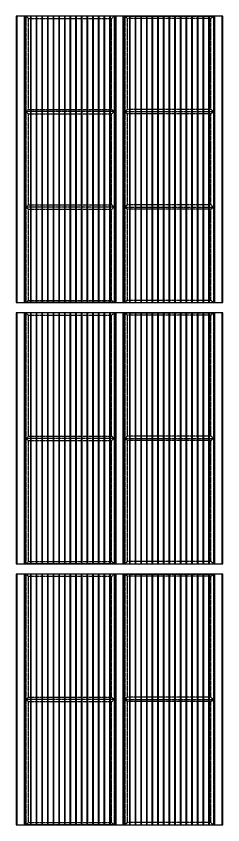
# Model space of a CAD drawing. Header units: millimetres. Extents: x 3774 to 718460, y -768339 to 192544.
# Drawn here: x 306313 to 308687, y -725257 to -715967 of the extents above; entities that cross this region are included whole.
import ezdxf

# ---------------------------------------------------------------- set-up
doc = ezdxf.new("R2010")
doc.units = ezdxf.units.MM
doc.set_wipeout_variables(frame=1)
doc.linetypes.add('TA_HL_001.00000', pattern=[6.5, 3.55, -2.95])
for name, color, linetype in [('010 - ASPG_EXTR_MAIN_COLOR_2', 7, 'Continuous'), ('010 - ASPG_EXTR_WIPEOUT_', 7, 'Continuous'), ('010 - ASPG_FRAMING_MAIN_COLOR_1', 7, 'Continuous'), ('010 - ASPG_FRAMING_SUB_COLOR_2', 7, 'Continuous'), ('010 - ASPG_FRAMING_SUB_COLOR_3', 7, 'Continuous')]:
    doc.layers.add(name, color=color, linetype=linetype)

# ---------------------------------------------------------------- blocks, each defined once
blk = doc.blocks.new('*U8291')
at = {"layer": '010 - ASPG_FRAMING_SUB_COLOR_3', "color": 7, "linetype": 'ByBlock'}
for points in [[(0, 0), (0, 1017), (25, 987), (25, 30), (0, 0)], [(1440, 1017), (0, 1017), (25, 987), (1415, 987)], [(1440, 0), (1440, 1017), (1415, 987), (1415, 30), (1440, 0)], [(25, 30), (1415, 30), (1440, 0), (0, 0), (25, 30)]]:
    blk.add_lwpolyline(points, close=True, dxfattribs=at)
blk = doc.blocks.new('*U8290')
at = {"layer": '010 - ASPG_FRAMING_SUB_COLOR_3', "color": 7, "linetype": 'ByBlock'}
for points in [[(0, 0), (0, 1020.3), (25, 990.3), (25, 30), (0, 0)], [(1440, 1020.3), (0, 1020.3), (25, 990.3), (1415, 990.3)], [(1440, 0), (1440, 1020.3), (1415, 990.3), (1415, 30), (1440, 0)], [(25, 30), (1415, 30), (1440, 0), (0, 0), (25, 30)]]:
    blk.add_lwpolyline(points, close=True, dxfattribs=at)
blk = doc.blocks.new('*U8283')
at = {"color": 7}
blk.add_wipeout([(50, 0), (1087, 0), (1087, 2880), (50, 2880)], dxfattribs=at).dxf.layer = '010 - ASPG_EXTR_WIPEOUT_'
at = {"layer": '010 - ASPG_EXTR_MAIN_COLOR_2', "color": 7}
for points in [[(113.3, 0), (123.5, 0), (123.5, 2880), (113.3, 2880)], [(178.3, 0), (188.5, 0), (188.5, 2880), (178.3, 2880)], [(243.3, 0), (253.5, 0), (253.5, 2880), (243.3, 2880)], [(308.3, 0), (318.5, 0), (318.5, 2880), (308.3, 2880)], [(373.3, 0), (383.5, 0), (383.5, 2880), (373.3, 2880)], [(438.3, 0), (448.5, 0), (448.5, 2880), (438.3, 2880)], [(503.3, 0), (513.5, 0), (513.5, 2880), (503.3, 2880)], [(568.3, 0), (578.5, 0), (578.5, 2880), (568.3, 2880)], [(633.3, 0), (643.5, 0), (643.5, 2880), (633.3, 2880)], [(698.3, 0), (708.5, 0), (708.5, 2880), (698.3, 2880)], [(763.3, 0), (773.5, 0), (773.5, 2880), (763.3, 2880)], [(828.3, 0), (838.5, 0), (838.5, 2880), (828.3, 2880)], [(893.3, 0), (903.5, 0), (903.5, 2880), (893.3, 2880)], [(958.3, 0), (968.5, 0), (968.5, 2880), (958.3, 2880)], [(1023.3, 0), (1033.5, 0), (1033.5, 2880), (1023.3, 2880)]]:
    blk.add_lwpolyline(points, close=True, dxfattribs=at)
at = {"layer": '010 - ASPG_FRAMING_SUB_COLOR_2', "color": 7}
blk.add_lwpolyline([(50, 0), (1087, 0), (1087, 2880), (50, 2880)], close=True, dxfattribs=at)
at = {"color": 7}
for points in [[(-50, 0), (50, 0), (50, 2880), (-50, 2880)], [(1087, 0), (1187, 0), (1187, 2880), (1087, 2880)]]:
    blk.add_wipeout(points, dxfattribs=at).dxf.layer = '010 - ASPG_EXTR_WIPEOUT_'
at = {"layer": '010 - ASPG_FRAMING_MAIN_COLOR_1', "color": 7}
for points in [[(-50, 0), (-40, 0), (-40, 2880), (-50, 2880)], [(40, 0), (50, 0), (50, 2880), (40, 2880)], [(1087, 0), (1097, 0), (1097, 2880), (1087, 2880)], [(1177, 0), (1187, 0), (1187, 2880), (1177, 2880)]]:
    blk.add_lwpolyline(points, close=True, dxfattribs=at)
at = {"layer": '010 - ASPG_FRAMING_SUB_COLOR_2', "color": 7}
for points in [[(-50, 0), (50, 0), (50, 2880), (-50, 2880)], [(1087, 0), (1187, 0), (1187, 2880), (1087, 2880)]]:
    blk.add_lwpolyline(points, close=True, dxfattribs=at)
blk = doc.blocks.new('*U8285')
at = {"color": 7}
blk.add_wipeout([(50, 0), (1087, 0), (1087, 2880), (50, 2880)], dxfattribs=at).dxf.layer = '010 - ASPG_EXTR_WIPEOUT_'
at = {"layer": '010 - ASPG_EXTR_MAIN_COLOR_2', "color": 7}
for points in [[(113.3, 0), (123.5, 0), (123.5, 2880), (113.3, 2880)], [(178.3, 0), (188.5, 0), (188.5, 2880), (178.3, 2880)], [(243.3, 0), (253.5, 0), (253.5, 2880), (243.3, 2880)], [(308.3, 0), (318.5, 0), (318.5, 2880), (308.3, 2880)], [(373.3, 0), (383.5, 0), (383.5, 2880), (373.3, 2880)], [(438.3, 0), (448.5, 0), (448.5, 2880), (438.3, 2880)], [(503.3, 0), (513.5, 0), (513.5, 2880), (503.3, 2880)], [(568.3, 0), (578.5, 0), (578.5, 2880), (568.3, 2880)], [(633.3, 0), (643.5, 0), (643.5, 2880), (633.3, 2880)], [(698.3, 0), (708.5, 0), (708.5, 2880), (698.3, 2880)], [(763.3, 0), (773.5, 0), (773.5, 2880), (763.3, 2880)], [(828.3, 0), (838.5, 0), (838.5, 2880), (828.3, 2880)], [(893.3, 0), (903.5, 0), (903.5, 2880), (893.3, 2880)], [(958.3, 0), (968.5, 0), (968.5, 2880), (958.3, 2880)], [(1023.3, 0), (1033.5, 0), (1033.5, 2880), (1023.3, 2880)]]:
    blk.add_lwpolyline(points, close=True, dxfattribs=at)
at = {"layer": '010 - ASPG_FRAMING_SUB_COLOR_2', "color": 7}
blk.add_lwpolyline([(50, 0), (1087, 0), (1087, 2880), (50, 2880)], close=True, dxfattribs=at)
at = {"color": 7}
for points in [[(-50, 0), (50, 0), (50, 2880), (-50, 2880)], [(1087, 0), (1187, 0), (1187, 2880), (1087, 2880)]]:
    blk.add_wipeout(points, dxfattribs=at).dxf.layer = '010 - ASPG_EXTR_WIPEOUT_'
at = {"layer": '010 - ASPG_FRAMING_MAIN_COLOR_1', "color": 7}
for points in [[(-50, 0), (-40, 0), (-40, 2880), (-50, 2880)], [(40, 0), (50, 0), (50, 2880), (40, 2880)], [(1087, 0), (1097, 0), (1097, 2880), (1087, 2880)], [(1177, 0), (1187, 0), (1187, 2880), (1177, 2880)]]:
    blk.add_lwpolyline(points, close=True, dxfattribs=at)
at = {"layer": '010 - ASPG_FRAMING_SUB_COLOR_2', "color": 7}
for points in [[(-50, 0), (50, 0), (50, 2880), (-50, 2880)], [(1087, 0), (1187, 0), (1187, 2880), (1087, 2880)]]:
    blk.add_lwpolyline(points, close=True, dxfattribs=at)
blk = doc.blocks.new('*U8284')
at = {"color": 7}
blk.add_wipeout([(50, 0), (1087, 0), (1087, 2880), (50, 2880)], dxfattribs=at).dxf.layer = '010 - ASPG_EXTR_WIPEOUT_'
at = {"layer": '010 - ASPG_EXTR_MAIN_COLOR_2', "color": 7}
for points in [[(113.3, 0), (123.5, 0), (123.5, 2880), (113.3, 2880)], [(178.3, 0), (188.5, 0), (188.5, 2880), (178.3, 2880)], [(243.3, 0), (253.5, 0), (253.5, 2880), (243.3, 2880)], [(308.3, 0), (318.5, 0), (318.5, 2880), (308.3, 2880)], [(373.3, 0), (383.5, 0), (383.5, 2880), (373.3, 2880)], [(438.3, 0), (448.5, 0), (448.5, 2880), (438.3, 2880)], [(503.3, 0), (513.5, 0), (513.5, 2880), (503.3, 2880)], [(568.3, 0), (578.5, 0), (578.5, 2880), (568.3, 2880)], [(633.3, 0), (643.5, 0), (643.5, 2880), (633.3, 2880)], [(698.3, 0), (708.5, 0), (708.5, 2880), (698.3, 2880)], [(763.3, 0), (773.5, 0), (773.5, 2880), (763.3, 2880)], [(828.3, 0), (838.5, 0), (838.5, 2880), (828.3, 2880)], [(893.3, 0), (903.5, 0), (903.5, 2880), (893.3, 2880)], [(958.3, 0), (968.5, 0), (968.5, 2880), (958.3, 2880)], [(1023.3, 0), (1033.5, 0), (1033.5, 2880), (1023.3, 2880)]]:
    blk.add_lwpolyline(points, close=True, dxfattribs=at)
at = {"layer": '010 - ASPG_FRAMING_SUB_COLOR_2', "color": 7}
blk.add_lwpolyline([(50, 0), (1087, 0), (1087, 2880), (50, 2880)], close=True, dxfattribs=at)
at = {"color": 7}
for points in [[(-50, 0), (50, 0), (50, 2880), (-50, 2880)], [(1087, 0), (1187, 0), (1187, 2880), (1087, 2880)]]:
    blk.add_wipeout(points, dxfattribs=at).dxf.layer = '010 - ASPG_EXTR_WIPEOUT_'
at = {"layer": '010 - ASPG_FRAMING_MAIN_COLOR_1', "color": 7}
for points in [[(-50, 0), (-40, 0), (-40, 2880), (-50, 2880)], [(40, 0), (50, 0), (50, 2880), (40, 2880)], [(1087, 0), (1097, 0), (1097, 2880), (1087, 2880)], [(1177, 0), (1187, 0), (1187, 2880), (1177, 2880)]]:
    blk.add_lwpolyline(points, close=True, dxfattribs=at)
at = {"layer": '010 - ASPG_FRAMING_SUB_COLOR_2', "color": 7}
for points in [[(-50, 0), (50, 0), (50, 2880), (-50, 2880)], [(1087, 0), (1187, 0), (1187, 2880), (1087, 2880)]]:
    blk.add_lwpolyline(points, close=True, dxfattribs=at)
blk = doc.blocks.new('*U8286')
at = {"color": 7}
blk.add_wipeout([(50, 0), (1087, 0), (1087, 3290), (50, 3290)], dxfattribs=at).dxf.layer = '010 - ASPG_EXTR_WIPEOUT_'
at = {"layer": '010 - ASPG_EXTR_MAIN_COLOR_2', "color": 7}
for points in [[(113.3, 0), (123.5, 0), (123.5, 3290), (113.3, 3290)], [(178.3, 0), (188.5, 0), (188.5, 3290), (178.3, 3290)], [(243.3, 0), (253.5, 0), (253.5, 3290), (243.3, 3290)], [(308.3, 0), (318.5, 0), (318.5, 3290), (308.3, 3290)], [(373.3, 0), (383.5, 0), (383.5, 3290), (373.3, 3290)], [(438.3, 0), (448.5, 0), (448.5, 3290), (438.3, 3290)], [(503.3, 0), (513.5, 0), (513.5, 3290), (503.3, 3290)], [(568.3, 0), (578.5, 0), (578.5, 3290), (568.3, 3290)], [(633.3, 0), (643.5, 0), (643.5, 3290), (633.3, 3290)], [(698.3, 0), (708.5, 0), (708.5, 3290), (698.3, 3290)], [(763.3, 0), (773.5, 0), (773.5, 3290), (763.3, 3290)], [(828.3, 0), (838.5, 0), (838.5, 3290), (828.3, 3290)], [(893.3, 0), (903.5, 0), (903.5, 3290), (893.3, 3290)], [(958.3, 0), (968.5, 0), (968.5, 3290), (958.3, 3290)], [(1023.3, 0), (1033.5, 0), (1033.5, 3290), (1023.3, 3290)]]:
    blk.add_lwpolyline(points, close=True, dxfattribs=at)
at = {"layer": '010 - ASPG_FRAMING_SUB_COLOR_2', "color": 7}
blk.add_lwpolyline([(50, 0), (1087, 0), (1087, 3290), (50, 3290)], close=True, dxfattribs=at)
at = {"color": 7}
for points in [[(-50, 0), (50, 0), (50, 3290), (-50, 3290)], [(1087, 0), (1187, 0), (1187, 3290), (1087, 3290)]]:
    blk.add_wipeout(points, dxfattribs=at).dxf.layer = '010 - ASPG_EXTR_WIPEOUT_'
at = {"layer": '010 - ASPG_FRAMING_MAIN_COLOR_1', "color": 7}
for points in [[(-50, 0), (-40, 0), (-40, 3290), (-50, 3290)], [(40, 0), (50, 0), (50, 3290), (40, 3290)], [(1087, 0), (1097, 0), (1097, 3290), (1087, 3290)], [(1177, 0), (1187, 0), (1187, 3290), (1177, 3290)]]:
    blk.add_lwpolyline(points, close=True, dxfattribs=at)
at = {"layer": '010 - ASPG_FRAMING_SUB_COLOR_2', "color": 7}
for points in [[(-50, 0), (50, 0), (50, 3290), (-50, 3290)], [(1087, 0), (1187, 0), (1187, 3290), (1087, 3290)]]:
    blk.add_lwpolyline(points, close=True, dxfattribs=at)
blk = doc.blocks.new('*U8287')
at = {"color": 7}
blk.add_wipeout([(50, 0), (1087, 0), (1087, 3290), (50, 3290)], dxfattribs=at).dxf.layer = '010 - ASPG_EXTR_WIPEOUT_'
at = {"layer": '010 - ASPG_EXTR_MAIN_COLOR_2', "color": 7}
for points in [[(113.3, 0), (123.5, 0), (123.5, 3290), (113.3, 3290)], [(178.3, 0), (188.5, 0), (188.5, 3290), (178.3, 3290)], [(243.3, 0), (253.5, 0), (253.5, 3290), (243.3, 3290)], [(308.3, 0), (318.5, 0), (318.5, 3290), (308.3, 3290)], [(373.3, 0), (383.5, 0), (383.5, 3290), (373.3, 3290)], [(438.3, 0), (448.5, 0), (448.5, 3290), (438.3, 3290)], [(503.3, 0), (513.5, 0), (513.5, 3290), (503.3, 3290)], [(568.3, 0), (578.5, 0), (578.5, 3290), (568.3, 3290)], [(633.3, 0), (643.5, 0), (643.5, 3290), (633.3, 3290)], [(698.3, 0), (708.5, 0), (708.5, 3290), (698.3, 3290)], [(763.3, 0), (773.5, 0), (773.5, 3290), (763.3, 3290)], [(828.3, 0), (838.5, 0), (838.5, 3290), (828.3, 3290)], [(893.3, 0), (903.5, 0), (903.5, 3290), (893.3, 3290)], [(958.3, 0), (968.5, 0), (968.5, 3290), (958.3, 3290)], [(1023.3, 0), (1033.5, 0), (1033.5, 3290), (1023.3, 3290)]]:
    blk.add_lwpolyline(points, close=True, dxfattribs=at)
at = {"layer": '010 - ASPG_FRAMING_SUB_COLOR_2', "color": 7}
blk.add_lwpolyline([(50, 0), (1087, 0), (1087, 3290), (50, 3290)], close=True, dxfattribs=at)
at = {"color": 7}
for points in [[(-50, 0), (50, 0), (50, 3290), (-50, 3290)], [(1087, 0), (1187, 0), (1187, 3290), (1087, 3290)]]:
    blk.add_wipeout(points, dxfattribs=at).dxf.layer = '010 - ASPG_EXTR_WIPEOUT_'
at = {"layer": '010 - ASPG_FRAMING_MAIN_COLOR_1', "color": 7}
for points in [[(-50, 0), (-40, 0), (-40, 3290), (-50, 3290)], [(40, 0), (50, 0), (50, 3290), (40, 3290)], [(1087, 0), (1097, 0), (1097, 3290), (1087, 3290)], [(1177, 0), (1187, 0), (1187, 3290), (1177, 3290)]]:
    blk.add_lwpolyline(points, close=True, dxfattribs=at)
at = {"layer": '010 - ASPG_FRAMING_SUB_COLOR_2', "color": 7}
for points in [[(-50, 0), (50, 0), (50, 3290), (-50, 3290)], [(1087, 0), (1187, 0), (1187, 3290), (1087, 3290)]]:
    blk.add_lwpolyline(points, close=True, dxfattribs=at)
blk = doc.blocks.new('*U8288')
at = {"layer": '010 - ASPG_FRAMING_SUB_COLOR_3', "color": 7, "linetype": 'ByBlock'}
for points in [[(0, 0), (0, 1017), (25, 987), (25, 30), (0, 0)], [(1096.7, 1017), (0, 1017), (25, 987), (1071.7, 987)], [(1096.7, 0), (1096.7, 1017), (1071.7, 987), (1071.7, 30), (1096.7, 0)], [(25, 30), (1071.7, 30), (1096.7, 0), (0, 0), (25, 30)]]:
    blk.add_lwpolyline(points, close=True, dxfattribs=at)
blk = doc.blocks.new('*U8289')
at = {"layer": '010 - ASPG_FRAMING_SUB_COLOR_3', "color": 7, "linetype": 'ByBlock'}
for points in [[(0, 0), (0, 1020.3), (25, 990.3), (25, 30), (0, 0)], [(1096.7, 1020.3), (0, 1020.3), (25, 990.3), (1071.7, 990.3)], [(1096.7, 0), (1096.7, 1020.3), (1071.7, 990.3), (1071.7, 30), (1096.7, 0)], [(25, 30), (1071.7, 30), (1096.7, 0), (0, 0), (25, 30)]]:
    blk.add_lwpolyline(points, close=True, dxfattribs=at)

msp = doc.modelspace()

# ---------------------------------------------------------------- block references
at = {"color": 7}
for name, p in [('*U8286', (306363.097, -719256.64)), ('*U8284', (306363.097, -722256.64))]:
    msp.add_blockref(name, p, dxfattribs=at)
at = {"color": 7, "linetype": 'TA_HL_001.00000', "rotation": 89.99999999999994}
msp.add_blockref('*U8291', (307440.097, -725256.64), dxfattribs=at)
at = {"color": 7, "linetype": 'TA_HL_001.00000', "xscale": -1, "rotation": 270.0000000000001}
msp.add_blockref('*U8290', (307560.097, -725256.64), dxfattribs=at)

# ---------------------------------------------------------------- next in the draw order: block references
at = {"color": 7}
for name, p in [('*U8287', (307500.097, -719256.64)), ('*U8285', (307500.097, -722256.64)), ('*U8283', (306363.097, -725256.64))]:
    msp.add_blockref(name, p, dxfattribs=at)

# ---------------------------------------------------------------- next in the draw order: block references
at = {"color": 7, "linetype": 'TA_HL_001.00000', "rotation": 89.99999999999994}
for name, p in [('*U8288', (307440.097, -717063.306)), ('*U8288', (307440.097, -718159.973)), ('*U8288', (307440.097, -719256.64)), ('*U8291', (307440.097, -720816.64)), ('*U8291', (307440.097, -722256.64))]:
    msp.add_blockref(name, p, dxfattribs=at)
at = {"color": 7, "linetype": 'TA_HL_001.00000', "xscale": -1, "rotation": 270.0000000000001}
for name, p in [('*U8289', (307560.097, -717063.306)), ('*U8289', (307560.097, -718159.973)), ('*U8289', (307560.097, -719256.64)), ('*U8290', (307560.097, -720816.64)), ('*U8290', (307560.097, -722256.64))]:
    msp.add_blockref(name, p, dxfattribs=at)
at = {"color": 7}
msp.add_blockref('*U8285', (307500.097, -725256.64), dxfattribs=at)

# ---------------------------------------------------------------- next in the draw order: block references
at = {"color": 7, "linetype": 'TA_HL_001.00000', "rotation": 89.99999999999994}
for p in [(307440.097, -723816.64), (307440.097, -723816.64), (307440.097, -725256.64)]:
    msp.add_blockref('*U8291', p, dxfattribs=at)
at = {"color": 7, "linetype": 'TA_HL_001.00000', "xscale": -1, "rotation": 270.0000000000001}
for p in [(307560.097, -723816.64), (307560.097, -723816.64), (307560.097, -725256.64)]:
    msp.add_blockref('*U8290', p, dxfattribs=at)

doc.saveas('drawing.dxf')
